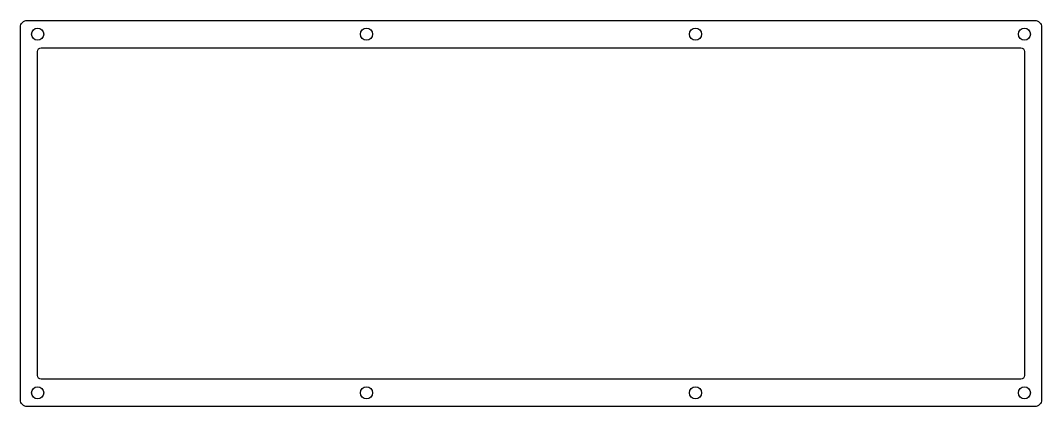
# Model space of a CAD drawing. Header units: millimetres. Extents: x -55 to 241, y 361 to 473.
import ezdxf

# ---------------------------------------------------------------- set-up
doc = ezdxf.new("R2010")
doc.units = ezdxf.units.MM
doc.layers.get('0').update_dxf_attribs({"linetype": 'CONTINUOUS'})

msp = doc.modelspace()

# ---------------------------------------------------------------- linework, layer by layer
for points in [[(-53.47, 361.27, -0.414214), (-55.47, 363.27), (-55.47, 471.48, -0.414214), (-53.47, 473.47), (239.22, 473.47, -0.414214), (241.23, 471.48), (241.23, 363.27, -0.414214), (239.22, 361.27)], [(235.23, 465.48, -0.414214), (236.23, 464.48), (236.23, 370.28, -0.414214), (235.23, 369.28), (-49.47, 369.28, -0.414214), (-50.47, 370.28), (-50.47, 464.48, -0.414214), (-49.47, 465.48)]]:
    msp.add_lwpolyline(points, format="xyb", close=True)
for centre in [(-50.47, 469.48), (45.09, 469.48), (140.66, 469.48), (236.23, 469.48), (-50.47, 365.28), (45.09, 365.28), (140.66, 365.28), (236.23, 365.28)]:
    msp.add_circle(centre, 1.75)

doc.saveas('drawing.dxf')
